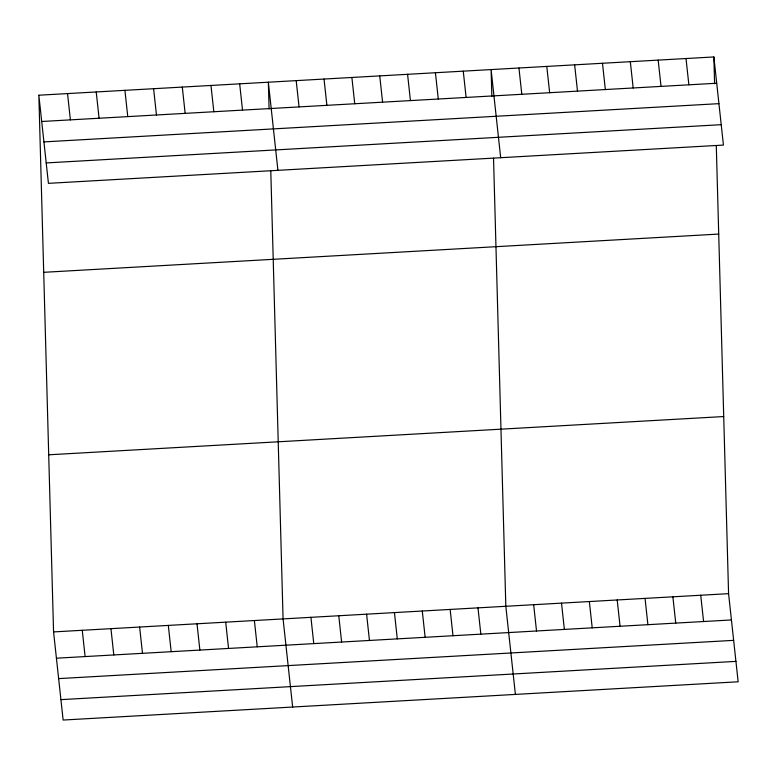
<?xml version="1.0" encoding="UTF-8"?>
<svg xmlns="http://www.w3.org/2000/svg" width="777" height="777" viewBox="0 0 777 777"><rect width="100%" height="100%" fill="white"/><g stroke="black" fill="none" stroke-linecap="round" stroke-linejoin="round"><path stroke-width="1.17" d="M38.85 95.212L713.859 56.954L723.436 145.085L48.427 183.343L38.85 95.212L53.564 631.915L63.141 720.046L738.15 681.788L728.573 593.657L716.287 145.513M41.705 121.494L716.715 83.236M43.92 141.9L718.929 103.652M46.202 162.927L721.211 124.679M43.706 272.319L718.715 234.071M48.708 454.798L723.717 416.55M53.564 631.915L728.573 593.657M56.42 658.197L731.429 619.949M58.644 678.612L733.653 640.355M60.927 699.64L735.936 661.382M686.013 58.528L688.869 84.819M658.168 60.111L661.023 86.393M700.728 595.24L703.583 621.522M630.322 61.684L633.177 87.976M672.892 596.814L675.747 623.105M602.486 63.267L605.341 89.549M645.046 598.397L647.901 624.679M574.64 64.841L577.496 91.132M617.2 599.97L620.056 626.262M546.794 66.424L549.65 92.706M589.354 601.553L592.21 627.835M518.949 67.997L521.804 94.289M561.509 603.127L564.364 629.419M500.679 157.712L491.103 69.58L491.841 96.377M533.663 604.71L536.518 630.992M463.257 71.154L466.113 97.446M515.394 694.415L505.827 606.283L493.531 158.139M435.421 72.737L438.277 99.019M477.981 607.867L480.837 634.149M407.575 74.31L410.431 100.592M450.136 609.44L452.991 635.722M379.73 75.893L382.585 102.175M422.29 611.023L425.145 637.305M351.884 77.467L354.739 103.749M394.444 612.597L397.3 638.879M324.038 79.05L326.894 105.332M366.598 614.17L369.454 640.462M296.192 80.623L299.048 106.905M338.762 615.753L341.618 642.035M277.923 170.328L268.356 82.197L269.085 109.003M310.917 617.327L313.772 643.618M239.666 83.829L242.521 110.111M292.647 707.041L283.071 618.91L270.784 170.755M210.975 85.451L213.83 111.742M254.38 620.532L257.236 646.823M182.294 87.082L185.149 113.364M225.699 622.163L228.555 648.445M153.603 88.704L156.459 114.986M197.008 623.785L199.864 650.067M124.912 90.326L127.768 116.618M168.318 625.407L171.173 651.699M96.222 91.958L99.077 118.24M139.627 627.039L142.482 653.321M67.541 93.58L70.396 119.872M110.946 628.661L113.801 654.953M82.255 630.293L85.111 656.575M713.859 56.954L714.597 83.751"/></g></svg>
